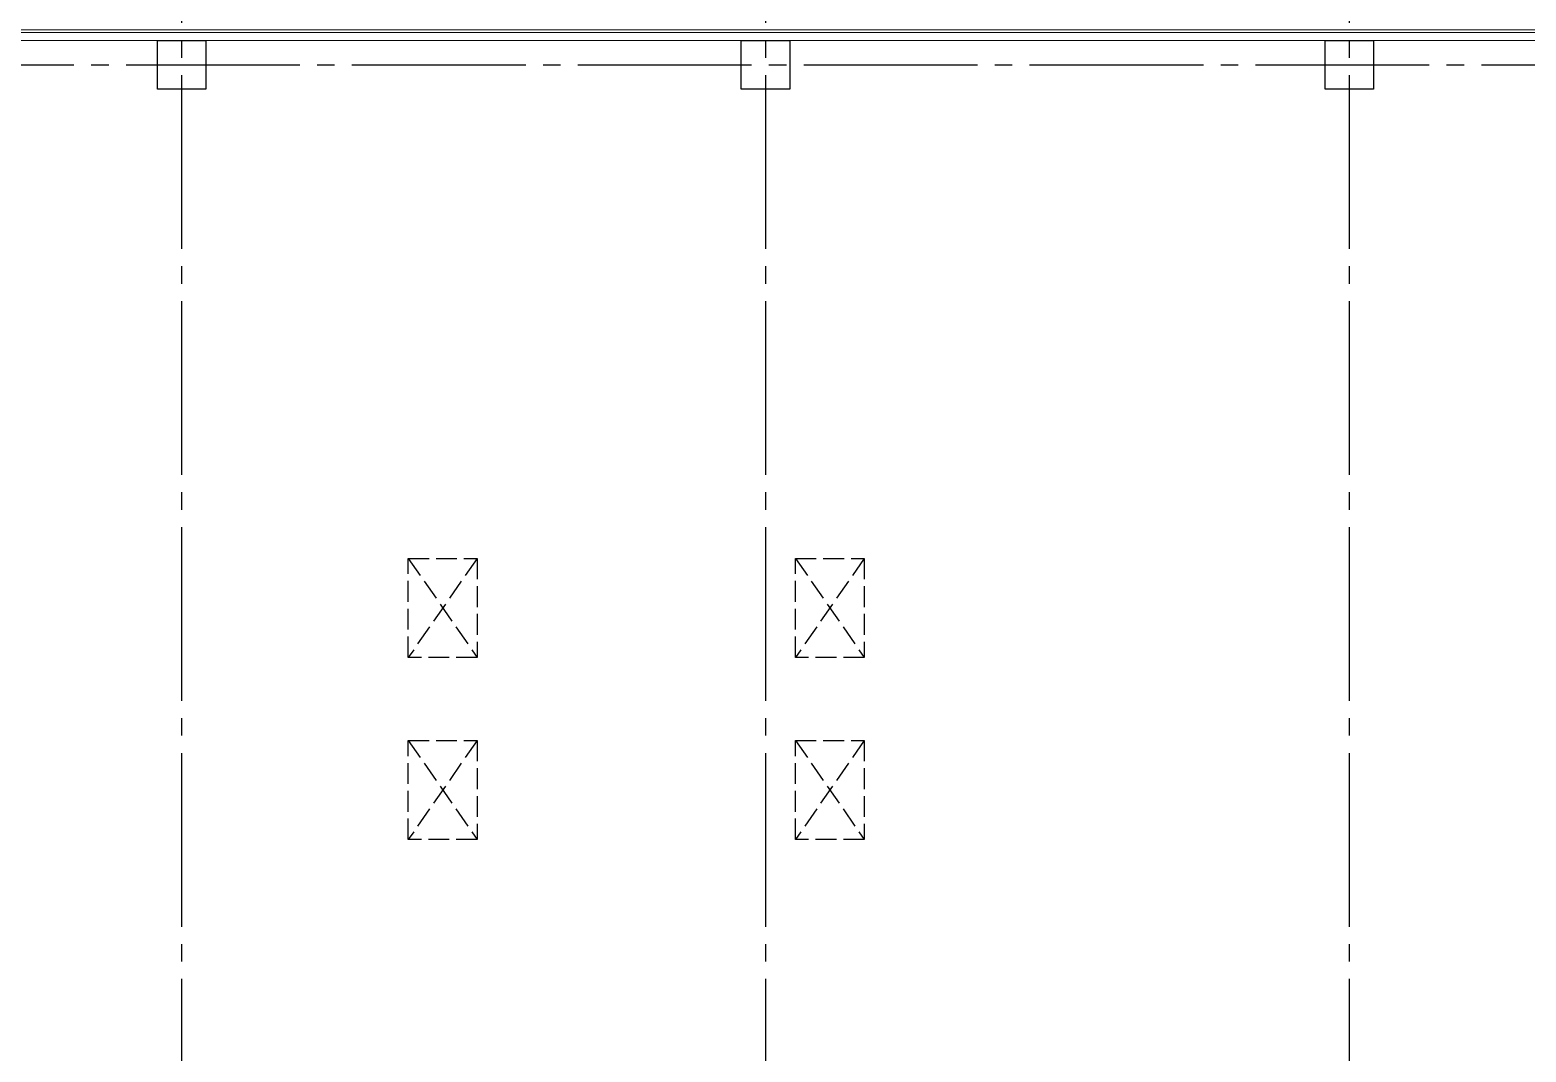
# Model space of a CAD drawing. Header units: millimetres. Extents: x -960 to 41501, y -1010 to 11880.
# Drawn here: x 19942 to 22094, y 7580 to 9050 of the extents above; entities that cross this region are included whole.
import ezdxf
from ezdxf.enums import TextEntityAlignment as Align

# ---------------------------------------------------------------- set-up
doc = ezdxf.new("R2010")
doc.units = ezdxf.units.MM
doc.header["$LTSCALE"] = 100
doc.linetypes.add('X-S-FAB-L10$0$COL-CEN-LIN', pattern=[3.25, 2.5, -0.25, 0.25, -0.25])
doc.linetypes.add('X-S-FAB-L10$0$HIDDEN', pattern=[0.4, 0.3, -0.1])
for name, color, linetype in [('X-S-FAB-L10$0$0-DIM-TXT', 8, 'Continuous'), ('X-S-FAB-L10$0$A-WALL-EX', 8, 'Continuous'), ('X-S-FAB-L10$0$BLOCK', 8, 'Continuous'), ('X-S-FAB-L10$0$CCL', 8, 'X-S-FAB-L10$0$COL-CEN-LIN'), ('X-S-FAB-L10$0$COL-S', 8, 'Continuous'), ('X-S-FAB-L10$0$OPEN-UP', 8, 'X-S-FAB-L10$0$HIDDEN')]:
    doc.layers.add(name, color=color, linetype=linetype)
doc.styles.add('X-S-FAB-L10$0$CHINA', font='simplex.shx', dxfattribs={"width": 0.75, "bigfont": 'chineset.shx'})
doc.styles.add('X-S-FAB-L10$0$Standard', font='', dxfattribs={"width": 0.8})
doc.styles.add('X-S-FAB-L10$0$TG_NOTE_TEXT', font='simplex.shx', dxfattribs={"width": 0.75, "bigfont": 'chineset.shx'})
doc.styles.get('X-S-FAB-L10$0$Standard').set_extended_font_data('Microsoft JhengHei')

# ---------------------------------------------------------------- blocks, each defined once
blk = doc.blocks.new('X-S-FAB-L10$0$FAB2-L05')
at = {"layer": 'X-S-FAB-L10$0$CCL'}
for p, q in [((-6000, 11005), (-6000, 0)), ((-5160, 11005), (-5160, 0)), ((-4320, 11005), (-4320, 0)), ((-26880, 9720), (1210, 9720))]:
    blk.add_line(p, q, dxfattribs=at)
at = {"layer": 'X-S-FAB-L10$0$COL-S'}
for points in [[(-6035, 9755), (-5965, 9755), (-5965, 9685), (-6035, 9685)], [(-5195, 9755), (-5125, 9755), (-5125, 9685), (-5195, 9685)], [(-4355, 9755), (-4285, 9755), (-4285, 9685), (-4355, 9685)]]:
    blk.add_lwpolyline(points, close=True, dxfattribs=at)
blk = doc.blocks.new('X-S-FAB-L10')
at = {"layer": 'X-S-FAB-L10$0$A-WALL-EX', "lineweight": 0}
blk.add_line((15170, 9046.5), (24360, 9046.5), dxfattribs=at)
at = {"layer": 'X-S-FAB-L10$0$A-WALL-EX', "lineweight": 0, "flags": 128}
for points in [[(24360, 9050), (15170, 9050)], [(15155, 9035), (24363.5, 9035)]]:
    blk.add_lwpolyline(points, dxfattribs=at)
at = {"layer": 'X-S-FAB-L10$0$COL-S'}
for p, q in [((20125, 9035), (20195, 9035)), ((20125, 8965), (20125, 9035)), ((20195, 9035), (20195, 8965)), ((20965, 9035), (21035, 9035)), ((20965, 8965), (20965, 9035)), ((21035, 9035), (21035, 8965)), ((21805, 9035), (21875, 9035)), ((21805, 8965), (21805, 9035)), ((21875, 9035), (21875, 8965)), ((20195, 8965), (20125, 8965)), ((21035, 8965), (20965, 8965)), ((21875, 8965), (21805, 8965))]:
    blk.add_line(p, q, dxfattribs=at)
at = {"layer": 'X-S-FAB-L10$0$OPEN-UP'}
for p, q in [((20486.1, 8290), (20585.1, 8290)), ((20486.1, 8147.5), (20486.1, 8290)), ((20486.1, 8290), (20585.1, 8147.5)), ((20585.1, 8290), (20486.1, 8147.5)), ((20585.1, 8290), (20585.1, 8147.5)), ((21043.1, 8290), (21142.1, 8290)), ((21043.1, 8147.5), (21043.1, 8290)), ((21043.1, 8290), (21142.1, 8147.5)), ((21142.1, 8290), (21043.1, 8147.5)), ((21142.1, 8290), (21142.1, 8147.5)), ((20585.1, 8147.5), (20486.1, 8147.5)), ((21142.1, 8147.5), (21043.1, 8147.5)), ((20486.1, 8028.1), (20585.1, 8028.1)), ((20486.1, 7885.6), (20486.1, 8028.1)), ((20486.1, 8028.1), (20585.1, 7885.6)), ((20585.1, 8028.1), (20486.1, 7885.6)), ((20585.1, 8028.1), (20585.1, 7885.6)), ((21043.1, 8028.1), (21142.1, 8028.1)), ((21043.1, 7885.6), (21043.1, 8028.1)), ((21043.1, 8028.1), (21142.1, 7885.6)), ((21142.1, 8028.1), (21043.1, 7885.6)), ((21142.1, 8028.1), (21142.1, 7885.6)), ((20585.1, 7885.6), (20486.1, 7885.6)), ((21142.1, 7885.6), (21043.1, 7885.6))]:
    blk.add_line(p, q, dxfattribs=at)
at = {"layer": 'X-S-FAB-L10$0$BLOCK'}
blk.add_blockref('X-S-FAB-L10$0$FAB2-L05', (26160, -720), dxfattribs=at)
at = {"style": 'X-S-FAB-L10$0$TG_NOTE_TEXT', "width": 0.5, "flags": 1}
for p in [(7463.3, 9020), (18268.3, 8649), (11197.8, 4800.2), (16485.8, 4800.2), (25420.3, 2635), (13360, 320, 0), (7463.3, -33.3)]:
    blk.add_attdef('WH', text='', height=20, dxfattribs=at).set_placement(p, align=Align.BOTTOM_LEFT)
at = {"width": 0.5}
for style, p in [('X-S-FAB-L10$0$TG_NOTE_TEXT', (7585, 9020)), ('X-S-FAB-L10$0$TG_NOTE_TEXT', (18390, 8649)), ('X-S-FAB-L10$0$TG_NOTE_TEXT', (11117.5, 4813.5)), ('X-S-FAB-L10$0$TG_NOTE_TEXT', (16607.5, 4813.5)), ('X-S-FAB-L10$0$TG_NOTE_TEXT', (25350, 2635)), ('X-S-FAB-L10$0$Standard', (13129.4, 325, 0)), ('X-S-FAB-L10$0$TG_NOTE_TEXT', (7585, -20))]:
    blk.add_attdef('DESC', text='', height=10, dxfattribs=dict(at, style=style)).set_placement(p, align=Align.BOTTOM_LEFT)
for tag, style, p in [('TYPE', 'X-S-FAB-L10$0$TG_NOTE_TEXT', (7619.3, 9020)), ('NO', 'X-S-FAB-L10$0$TG_NOTE_TEXT', (7650.1, 9020)), ('TYPE', 'X-S-FAB-L10$0$TG_NOTE_TEXT', (18424.2, 8649)), ('NO', 'X-S-FAB-L10$0$TG_NOTE_TEXT', (18455, 8649)), ('NO', 'X-S-FAB-L10$0$TG_NOTE_TEXT', (11088.6, 4813.5)), ('TYPE', 'X-S-FAB-L10$0$TG_NOTE_TEXT', (11151.8, 4813.5)), ('TYPE', 'X-S-FAB-L10$0$TG_NOTE_TEXT', (16641.8, 4813.5)), ('NO', 'X-S-FAB-L10$0$TG_NOTE_TEXT', (16672.6, 4813.5)), ('NO', 'X-S-FAB-L10$0$TG_NOTE_TEXT', (25313, 2635)), ('TYPE', 'X-S-FAB-L10$0$TG_NOTE_TEXT', (25350, 2635)), ('NO', 'X-S-FAB-L10$0$Standard', (13100, 320, 0)), ('TYPE', 'X-S-FAB-L10$0$Standard', (13129.4, 320, 0)), ('TYPE', 'X-S-FAB-L10$0$TG_NOTE_TEXT', (7619.3, -20)), ('NO', 'X-S-FAB-L10$0$TG_NOTE_TEXT', (7650.1, -20))]:
    blk.add_attdef(tag, text='', height=10, dxfattribs=dict(at, style=style)).set_placement(p, align=Align.BOTTOM_RIGHT)
at = {"style": 'X-S-FAB-L10$0$TG_NOTE_TEXT', "width": 0.5, "flags": 1}
for rotation, p in [(180, (43, 7480)), (180, (943, 7480)), (90, (24310, 3717.8)), (270, (17080, 1711.7))]:
    blk.add_attdef('WH', text='', height=20, rotation=rotation, dxfattribs=at).set_placement(p, align=Align.BOTTOM_LEFT)
at = {"width": 0.5}
for rotation, style, p in [(180, 'X-S-FAB-L10$0$Standard', (317.6, 7480)), (180, 'X-S-FAB-L10$0$Standard', (1217.6, 7480)), (90, 'X-S-FAB-L10$0$TG_NOTE_TEXT', (24310, 3647.5)), (270, 'X-S-FAB-L10$0$TG_NOTE_TEXT', (17080, 1605))]:
    blk.add_attdef('DESC', text='', height=10, rotation=rotation, dxfattribs=dict(at, style=style)).set_placement(p, align=Align.BOTTOM_LEFT)
for tag, rotation, style, p in [('TYPE', 180, 'X-S-FAB-L10$0$Standard', (317.6, 7480)), ('NO', 180, 'X-S-FAB-L10$0$Standard', (347, 7480)), ('TYPE', 180, 'X-S-FAB-L10$0$Standard', (1217.6, 7480)), ('NO', 180, 'X-S-FAB-L10$0$Standard', (1247, 7480)), ('TYPE', 90, 'X-S-FAB-L10$0$TG_NOTE_TEXT', (24310, 3647.5)), ('NO', 90, 'X-S-FAB-L10$0$TG_NOTE_TEXT', (24310, 3610.5)), ('TYPE', 270, 'X-S-FAB-L10$0$TG_NOTE_TEXT', (17080, 1605)), ('NO', 270, 'X-S-FAB-L10$0$TG_NOTE_TEXT', (17080, 1573))]:
    blk.add_attdef(tag, text='', height=10, rotation=rotation, dxfattribs=dict(at, style=style)).set_placement(p, align=Align.BOTTOM_RIGHT)
at = {"layer": 'X-S-FAB-L10$0$0-DIM-TXT', "style": 'X-S-FAB-L10$0$CHINA', "width": 0.75}
for p in [(667.4, 7855.1, -2689.4), (22627.4, 6728.8), (25644.7, 6728.8), (24778.8, 5569.1), (1118.3, 4980), (417.8, 4594.6), (23874.8, 4355), (22927.4, 4330.1), (23749.9, 3901.4), (417.8, 3765.2), (1118.3, 3730), (417.8, 3115.8), (536.9, 2227.8), (16909, 1782.7), (888.4, 880.5), (16977.4, 750), (18878.8, 750), (25641.2, 553.2), (21364, 526.9)]:
    blk.add_attdef('HIG', text='', height=80, dxfattribs=at).set_placement(p, align=Align.MIDDLE_LEFT)

msp = doc.modelspace()

# ---------------------------------------------------------------- block references
msp.add_blockref('X-S-FAB-L10', (0, 0))

doc.saveas('drawing.dxf')
